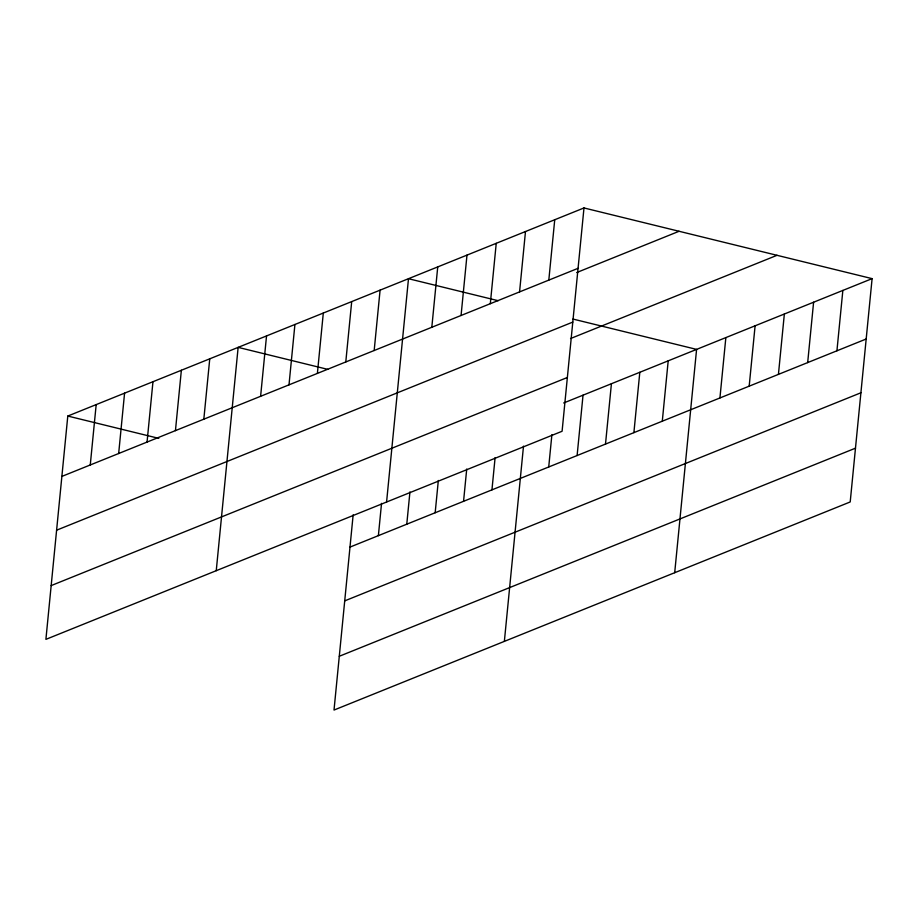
<?xml version="1.0" encoding="UTF-8"?>
<svg xmlns="http://www.w3.org/2000/svg" width="918" height="918" viewBox="0 0 918 918"><rect width="100%" height="100%" fill="white"/><g stroke="black" fill="none" stroke-linecap="round" stroke-linejoin="round"><path stroke-width="1.38" d="M583.986 207.95L67.794 416.049L45.9 639.364L562.091 431.265L583.986 207.95L872.1 278.636L850.206 501.951L334.014 710.05L353.155 514.814M90.262 464.967L96.183 404.597M118.663 453.526L124.573 393.156M147.052 442.074L152.973 381.704M175.441 430.634L181.362 370.264M203.83 419.182L209.752 358.823M216.246 570.698L238.141 347.371L327.783 369.369M260.609 396.301L266.53 335.931M288.998 384.849L294.919 324.479M317.387 373.408L323.308 313.038M345.788 361.956L351.697 301.597M374.177 350.515L380.086 290.145M378.377 535.653L381.544 503.362M386.581 502.02L408.487 278.705L498.13 300.691M406.777 524.212L409.933 491.922M431.816 327.278L437.737 266.909M435.166 512.76L438.334 480.47M461.065 315.482L466.987 255.124M463.556 501.32L466.723 469.029M490.315 303.697L496.236 243.327M491.945 489.868L495.112 457.589M519.565 291.901L525.486 231.531M504.361 641.384L523.501 446.137M548.815 280.105L554.736 219.746M548.723 466.987L551.89 434.696M577.112 455.535L583.033 395.165M605.501 444.094L611.422 383.724M633.89 432.642L639.812 372.283M662.291 421.201L668.201 360.831M674.696 572.706L696.59 349.391L572.947 319.051M719.93 397.964L725.851 337.594M749.18 386.168L755.101 325.81M778.43 374.383L784.351 314.013M807.679 362.587L813.6 302.217M836.929 350.791L842.85 290.432M61.873 476.408L578.065 268.32M576.688 272.554L679.068 231.279M56.606 530.191L572.798 322.092M570.548 338.547L777.018 255.307M51.167 585.592L567.358 377.493M563.675 402.979L872.1 278.636M349.988 547.094L866.179 339.006M344.72 600.877L860.912 392.778M339.281 656.278L855.473 448.179M67.794 416.049L158.803 438.368"/></g></svg>
